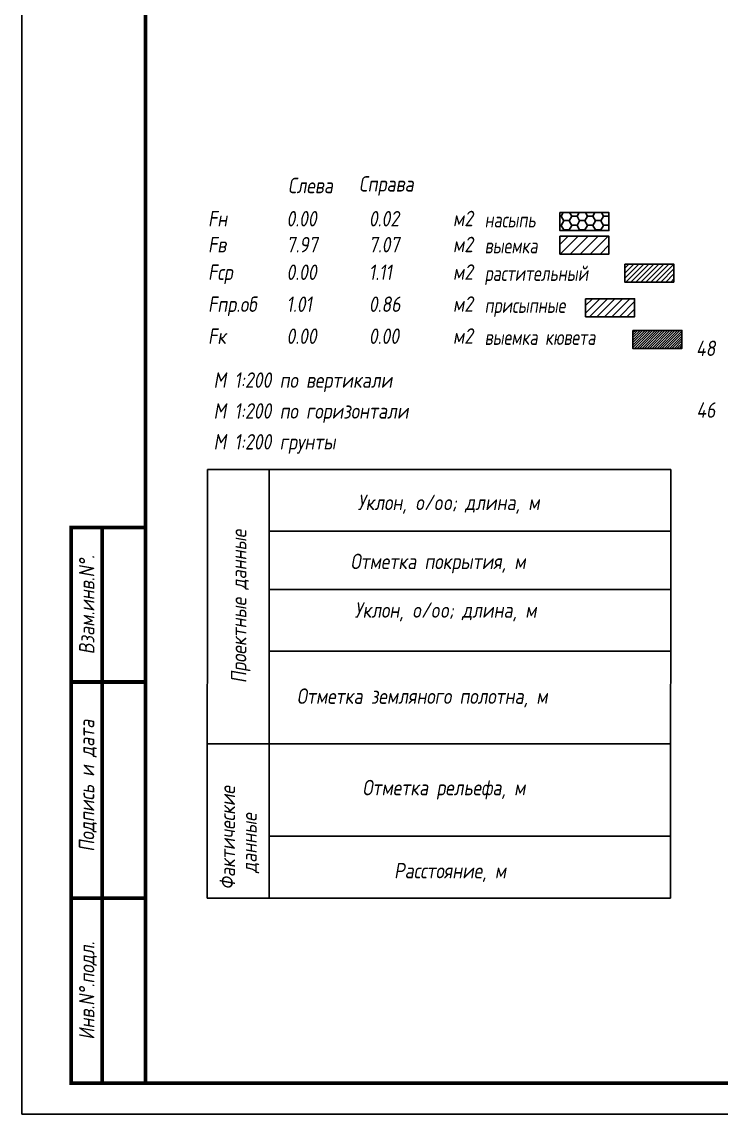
# Model space of a CAD drawing. Extents: x -717 to 1451, y -133302 to 233.
# Drawn here: x -30.1 to 83.2, y -84489.4 to -84312.5 of the extents above; entities that cross this region are included whole.
import ezdxf
from ezdxf.enums import TextEntityAlignment as Align

# ---------------------------------------------------------------- set-up
doc = ezdxf.new("R2010")
doc.units = 0
for name, color, linetype in [('Зарамочное оформление', 7, 'Continuous'), ('Линейка абсолютных высот', 7, 'Continuous'), ('Объем выемки', 7, 'Continuous'), ('Объем кюветов', 7, 'Continuous'), ('Объем насыпи', 7, 'Continuous'), ('Объем присыпных обочин', 7, 'Continuous'), ('Объем срезки растительного слоя', 7, 'Continuous'), ('Объём_2650', 7, 'Continuous'), ('Таблица', 7, 'Continuous')]:
    doc.layers.add(name, color=color, linetype=linetype)
for name, color, linetype, true_color in [('Объём_2563', 7, 'Continuous', 0xff8000), ('Объём_2570', 7, 'Continuous', 0x80ff00), ('Объём_2600', 7, 'Continuous', 0x808000), ('Объём_2620', 2, 'Continuous', 0xffff00)]:
    doc.layers.add(name, color=color, linetype=linetype, true_color=true_color)
doc.styles.add('М', font='romand.shx', dxfattribs={"width": 0.8, "oblique": 10, "height": 2.5})

# ---------------------------------------------------------------- blocks, each defined once
blk = doc.blocks.new('условные обозначения')
at = {"layer": 'Объём_2563'}
h = blk.add_hatch(dxfattribs=at)
h.set_pattern_fill('ANSI31', color=256, scale=0.3)
h.set_pattern_definition([(45, (-34.5, -100.5), (-0.673519, 0.673519), [])])
h.paths.add_polyline_path([(18.26, 7.53), (27.08, 7.53), (27.08, 4.62), (18.26, 4.62)])
at = {"layer": 'Объём_2570'}
h = blk.add_hatch(dxfattribs=at)
h.set_pattern_fill('ANSI31', color=3, scale=0.2)
h.set_pattern_definition([(45, (-32.9034, -100.5), (-0.4490128, 0.4490128), [])])
h.paths.add_polyline_path([(25.29, 13.16), (34.12, 13.16), (34.12, 10.25), (25.29, 10.25)])
at = {"layer": 'Объём_2600'}
h = blk.add_hatch(dxfattribs=at)
h.set_pattern_fill('ANSI31', color=6, scale=0.4)
h.set_pattern_definition([(45, (-34.5, -100.5), (-0.898026, 0.898026), [])])
h.paths.add_polyline_path([(13.63, 17.67), (22.46, 17.67), (22.46, 14.76), (13.63, 14.76)])
at = {"layer": 'Объём_2620'}
h = blk.add_hatch(dxfattribs=at)
h.set_pattern_fill('ANSI31', color=2, scale=0.1)
h.set_pattern_definition([(45, (-33.755, -100.5), (-0.2245064, 0.2245064), [])])
h.paths.add_polyline_path([(26.75, 2.41), (35.57, 2.41), (35.57, -0.5), (26.75, -0.5)])
at = {"layer": 'Объём_2650'}
h = blk.add_hatch(dxfattribs=at)
h.set_pattern_fill('HONEY', color=5, scale=0.3)
h.set_pattern_definition([(0, (-34.5, -100.5), (1.42875, 0.824889), [0.9525, -1.905]), (120, (-34.5, -100.5), (-1.42875, 0.824889), [0.9525, -1.905]), (60, (-34.5, -100.5), (3e-09, 1.6497784), [-1.905, 0.9525])])
h.paths.add_polyline_path([(13.63, 21.49), (22.46, 21.49), (22.46, 18.58), (13.63, 18.58)])
at = {"layer": 'Объём_2563'}
blk.add_lwpolyline([(18.26, 7.53), (27.08, 7.53), (27.08, 4.62), (18.26, 4.62)], close=True, dxfattribs=at)
at = {"layer": 'Объём_2620', "color": 2}
blk.add_lwpolyline([(26.75, 2.41), (35.57, 2.41), (35.57, -0.5), (26.75, -0.5)], close=True, dxfattribs=at)
at = {"layer": 'Объём_2650', "color": 5}
blk.add_lwpolyline([(13.63, 21.49), (22.46, 21.49), (22.46, 18.58), (13.63, 18.58)], close=True, dxfattribs=at)
at = {"layer": 'Объём_2650', "color": 6}
blk.add_lwpolyline([(13.63, 17.67), (22.46, 17.67), (22.46, 14.76), (13.63, 14.76)], close=True, dxfattribs=at)
at = {"layer": 'Объём_2650', "color": 3}
blk.add_lwpolyline([(25.29, 13.16), (34.12, 13.16), (34.12, 10.25), (25.29, 10.25)], close=True, dxfattribs=at)
at = {"layer": 'Объем насыпи', "color": 1, "style": 'М', "oblique": 10, "width": 0.8}
for s, p in [('насыпь', (0.09, 19.09)), ('выемка', (0.09, 14.89)), ('растительный', (0.09, 10.42)), ('присыпные', (0.09, 5.24)), ('выемка кювета', (0.09, 0.06))]:
    blk.add_text(s, height=2.5, dxfattribs=at).set_placement(p)

msp = doc.modelspace()

# ---------------------------------------------------------------- linework, layer by layer
at = {"layer": 'Таблица', "linetype": 'Continuous', "flags": 128}
for points in [[(0, -84385), (-0.054, -84454.421)], [(75, -84385), (0, -84385)], [(10, -84385), (10, -84454.421)], [(74.946, -84454.421), (75, -84385)], [(10, -84395), (75, -84395)], [(10, -84404.421), (75, -84404.421)], [(9.946, -84414.421), (74.946, -84414.421)], [(-0.054, -84429.421), (74.946, -84429.421)], [(9.946, -84444.421), (74.946, -84444.421)], [(-0.054, -84454.421), (74.946, -84454.421)]]:
    msp.add_lwpolyline(points, dxfattribs=at)

# ---------------------------------------------------------------- block references
at = {"layer": 'Объём_2570', "xscale": 0.9}
msp.add_blockref('условные обозначения', (44.779, -84364.883), dxfattribs=at)

# ---------------------------------------------------------------- texts
at = {"style": 'М', "oblique": 10, "width": 0.8}
msp.add_text('М 1:200 грунты', height=2.5, dxfattribs=at).set_placement((0.973, -84381.769))
at = {"layer": 'Линейка абсолютных высот', "style": 'М', "oblique": 10, "width": 0.8}
for s, p in [('48', (82.225, -84365.372)), ('46', (82.225, -84375.372))]:
    msp.add_text(s, height=2.5, dxfattribs=at).set_placement(p, align=Align.MIDDLE_RIGHT)
at = {"layer": 'Объем выемки', "style": 'М', "oblique": 10, "width": 0.8}
for s, p in [('Fв', (0.085, -84349.835)), ('7.97', (12.785, -84349.835)), ('7.07', (26.126, -84349.835)), ('м2', (39.731, -84349.802))]:
    msp.add_text(s, height=2.5, dxfattribs=at).set_placement(p)
at = {"layer": 'Объем кюветов', "style": 'М', "oblique": 10, "width": 0.8}
for s, p in [('Fк', (0.085, -84364.66)), ('0.00', (12.785, -84364.66)), ('0.00', (26.126, -84364.66)), ('м2', (39.731, -84364.627))]:
    msp.add_text(s, height=2.5, dxfattribs=at).set_placement(p)
at = {"layer": 'Объем насыпи', "style": 'М', "oblique": 10, "width": 0.8}
for s, p in [('Справа', (24.522, -84339.982)), ('Слева', (13.029, -84340.249)), ('Fн', (0.085, -84345.63)), ('0.00', (12.785, -84345.63)), ('0.02', (26.126, -84345.63)), ('м2', (39.731, -84345.597))]:
    msp.add_text(s, height=2.5, dxfattribs=at).set_placement(p)
at = {"layer": 'Объем присыпных обочин', "style": 'М', "oblique": 10, "width": 0.8}
for s, p in [('Fпр.об', (0.085, -84359.481)), ('1.01', (12.785, -84359.481)), ('0.86', (26.126, -84359.481)), ('м2', (39.731, -84359.448))]:
    msp.add_text(s, height=2.5, dxfattribs=at).set_placement(p)
at = {"layer": 'Объем срезки растительного слоя', "style": 'М', "oblique": 10, "width": 0.8}
for s, p in [('Fср', (0.085, -84354.303)), ('0.00', (12.785, -84354.303)), ('1.11', (26.126, -84354.303)), ('м2', (39.731, -84354.269))]:
    msp.add_text(s, height=2.5, dxfattribs=at).set_placement(p)
at = {"layer": 'Таблица', "style": 'М', "oblique": 10, "width": 0.8}
for s, p in [('М 1:200 по вертикали', (0.973, -84371.769)), ('М 1:200 по горизонтали', (0.973, -84376.769)), ('Уклон, o/oo; длина, м', (24.315, -84391.584)), ('Отметка покрытия, м', (23.148, -84401.139)), ('Уклон, o/oo; длина, м', (23.824, -84409.017)), ('Отметка земляного полотна, м', (14.462, -84422.965)), ('Отметка рельефа, м', (25.077, -84437.777)), ('Расстояние, м', (30.202, -84451.23))]:
    msp.add_text(s, height=2.5, dxfattribs=at).set_placement(p)
for s, p in [('Проектные данные ', (6.297, -84419.616)), ('Фактические ', (4.476, -84453.071)), ('данные', (7.982, -84450.366))]:
    msp.add_text(s, height=2.5, rotation=90, dxfattribs=at).set_placement(p)

# ---------------------------------------------------------------- wipeouts: each hides what was drawn before it
msp.add_wipeout([(-10.054, -84394.421), (-22.054, -84394.421), (-22.054, -84484.421), (-10.054, -84484.421)]).dxf.layer = 'Зарамочное оформление'

# ---------------------------------------------------------------- next in the draw order: linework, layer by layer
at = {"flags": 128}
msp.add_lwpolyline([(-30.054, -84489.421), (389.946, -84489.421), (389.946, -84192.421), (-30.054, -84192.421)], close=True, dxfattribs=at)
at = {"const_width": 0.6, "flags": 128}
msp.add_lwpolyline([(-10.054, -84484.421), (384.946, -84484.421), (384.946, -84197.421), (-10.054, -84197.421)], close=True, dxfattribs=at)
at = {"layer": 'Зарамочное оформление', "linetype": 'Continuous', "lineweight": -3, "const_width": 0.6, "flags": 128}
for points in [[(-10.054, -84484.421), (-22.054, -84484.421), (-22.054, -84394.421), (-10.054, -84394.421)], [(-17.054, -84484.421), (-17.054, -84394.421)], [(-22.054, -84419.421), (-10.054, -84419.421)], [(-22.054, -84454.421), (-10.054, -84454.421)]]:
    msp.add_lwpolyline(points, dxfattribs=at)

# ---------------------------------------------------------------- next in the draw order: texts
at = {"layer": 'Зарамочное оформление', "lineweight": 15, "style": 'М', "oblique": 10, "width": 0.8}
for s, p in [('Взам.инв.N%%d.', (-19.554, -84406.921)), ('Подпись и дата', (-19.572, -84436.227)), ('Инв.N%%d.подл.', (-19.554, -84469.421))]:
    msp.add_text(s, height=2.5, rotation=90, dxfattribs=at).set_placement(p, align=Align.MIDDLE_CENTER)

doc.saveas('drawing.dxf')
